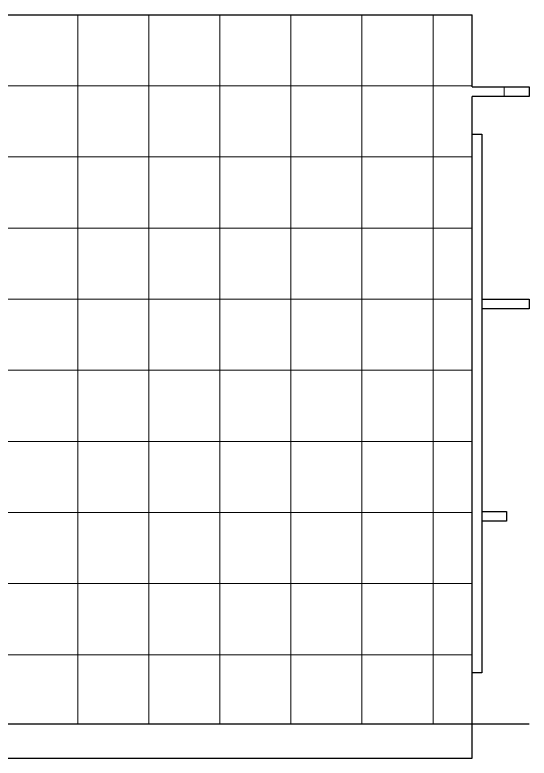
# Model space of a CAD drawing. Header units: inches. Extents: x -5142662 to -4941318, y -3361958 to -3160563.
# Drawn here: x -5004520.7 to -5004249.2, y -3263154.5 to -3262762.5 of the extents above; entities that cross this region are included whole.
import ezdxf

# ---------------------------------------------------------------- set-up
doc = ezdxf.new("R2010")
doc.units = ezdxf.units.IN
doc.header["$LTSCALE"] = 2
doc.header["$MEASUREMENT"] = 0
doc.linetypes.add('ACAD_ISO02W100', pattern=[15, 12, -3])
doc.layers.get('0').update_dxf_attribs({"linetype": 'CONTINUOUS'})
doc.layers.add('HATCH', color=60, linetype='ACAD_ISO02W100', lineweight=13)

msp = doc.modelspace()

# ---------------------------------------------------------------- hatches: boundary and pattern name
at = {"layer": 'HATCH', "transparency": 33554661}
h = msp.add_hatch(dxfattribs=at)
h.set_pattern_fill('ANSI37', color=256, scale=300, angle=45)
h.paths.add_polyline_path([(-5004563.47, -3263136.52), (-5004279.23, -3263136.52), (-5004279.23, -3262805.52), (-5004249.23, -3262805.52), (-5004249.23, -3262800.52), (-5004279.23, -3262800.52), (-5004279.23, -3262762.52), (-5004563.47, -3262762.52), (-5004563.47, -3262800.52)])

# ---------------------------------------------------------------- linework, layer by layer
at = {"ltscale": 0.5}
for p, q in [((-5004612.48, -3262762.52), (-5004279.23, -3262762.52)), ((-5004279.23, -3262800.52), (-5004279.23, -3262762.52)), ((-5004279.23, -3262800.52), (-5004249.23, -3262800.52)), ((-5004249.23, -3262800.52), (-5004249.23, -3262805.52)), ((-5004279.23, -3263136.52), (-5004279.23, -3262805.52)), ((-5004249.23, -3262805.52), (-5004279.23, -3262805.52)), ((-5004274.23, -3262912.52), (-5004249.23, -3262912.52)), ((-5004249.23, -3262912.52), (-5004249.23, -3262917.52)), ((-5004249.23, -3262917.52), (-5004274.23, -3262917.52)), ((-5004274.23, -3263024.52), (-5004261.23, -3263024.52)), ((-5004261.23, -3263024.52), (-5004261.23, -3263029.52)), ((-5004261.23, -3263029.52), (-5004274.23, -3263029.52)), ((-5004612.48, -3263136.52), (-5004279.23, -3263136.52)), ((-5004279.23, -3263136.52), (-5004249.23, -3263136.52)), ((-5004279.23, -3263154.52), (-5004279.23, -3263136.52)), ((-5004612.48, -3263154.52), (-5004279.23, -3263154.52))]:
    msp.add_line(p, q, dxfattribs=at)
msp.add_lwpolyline([(-5004279.23, -3262825.52), (-5004274.23, -3262825.52), (-5004274.23, -3263109.52), (-5004279.23, -3263109.52)], close=True, dxfattribs=at)

doc.saveas('drawing.dxf')
